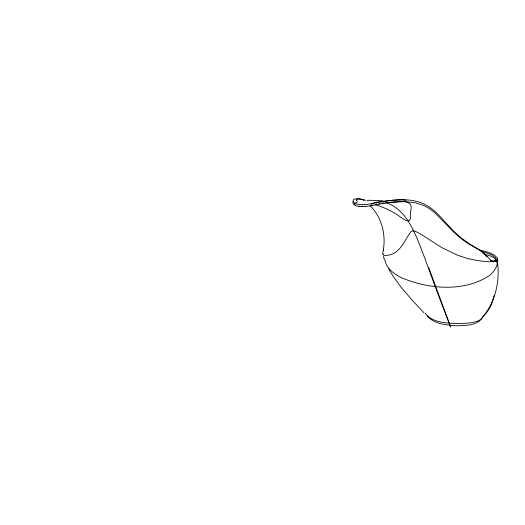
<?xml version="1.0" encoding="UTF-8"?>
<svg xmlns="http://www.w3.org/2000/svg" width="525" height="525" viewBox="0 0 525 525"><rect width="100%" height="100%" fill="white"/><g stroke="black" fill="none" stroke-linecap="round" stroke-linejoin="round"><path stroke-width="0.79" d="M357.315 201.751L356.77 202.506L355.064 203.234M497.031 264.134L497.123 260.236L495.593 260.17L495.771 261.194M362.867 199.874C360.045 198.201 349.67 197.873 354.342 202.939C353.666 205.728 356.344 205.99 358.385 206.24M495.541 260.361L495.561 261.181L497.05 260.328M497.063 260.439L497.162 261.995L497.411 257.959L494.189 254.953L488.348 252.322L479.778 249.979M383.303 250.432C380.933 256.587 385.455 255.865 389.957 254.815C398.016 252.906 402.668 245.018 406.553 238.37M383.309 250.386L383.467 249.191M383.499 248.935C385.822 233.592 381.34 216.536 370.04 205.636M483.558 315.702C480.257 323.039 469.908 322.593 463.089 323.636C450.653 323.21 433.355 324.194 425.027 313.13M497.346 263.327L497.319 263.445M494.025 295.7C492.378 302.971 489.576 310.439 483.814 315.466M383.217 254.461L383.519 254.093M482.462 317.546C477.113 326.137 464.71 325.467 455.766 325.776C445.902 324.962 434.155 324.004 427.291 315.998M406.875 237.792L410.845 231.774L412.519 230.816L414.54 230.921L419.882 233.586L442.076 247.774L457.741 255.294L467.768 258.589L478.078 260.695L489.32 261.87L495.502 261.227L491.118 260.781M353.023 201.495C352.137 202.657 353.988 205.058 355.176 204.967M495.534 260.249L494.189 260.905M371.759 203.569L377.377 201.968L391.932 200.294M372.573 205.026L369.882 205.99L365.308 206.482M482.751 316.877C495.613 301.842 500.476 279.786 497.123 260.236M361.102 206.692L362.48 206.069M354.802 203.319L357.709 204.402L364.928 204.711M365.17 204.698C384.156 201.692 404.303 195.805 422.973 203.543C434.621 208.543 442.221 219.22 450.772 228.067C458.85 237.293 469.199 243.941 479.732 249.992M376.025 204.061L376.661 203.949M378.873 203.595L380.008 203.431M381.819 203.188L384.09 202.912M385.429 202.762L388.94 202.394M389.793 202.315C397.943 202.191 415.019 197.873 410.445 211.654C410.137 214.574 411.698 218.183 409.323 220.533C406.35 221.845 403.469 218.728 401.041 217.481C393.264 211.582 384.326 207.414 375.014 204.593M392.136 200.281L401.349 199.907M491.728 261.286L493.684 261.66L490.809 260.321L487.233 256.436M365.059 206.496L359.737 206.371M382.784 200.799L368.038 200.235M497.168 260.203L495.639 260.157L496.105 259.199L495.607 257.834L492.233 255.242L487.331 253.155L481.123 251.383M402.38 199.933L406.081 200.281M495.574 260.216L497.096 260.282M358.568 206.253L359.507 206.351M365.873 200.294C363.923 199.94 354.71 197.321 356.678 200.609M367.224 200.622L367.92 200.799M484.135 254.002C488.27 255.511 493.598 256.259 496.25 260.144M363.188 199.986L364.153 200.333M386.019 202.453C408.962 210.86 416.371 237.195 424.666 257.801C433 280.987 441.689 304.041 450.634 326.996L428.774 267.697M490.914 260.676L490.521 260.433M480.657 250.786L468.753 244L461.377 238.842L453.397 231.748L435.113 213.012L429.24 208.477L423.57 205.413L415.262 202.794L405.11 201.6L390.147 202.315L371.858 205.544L371.569 203.726M480.664 250.793L487.187 256.384M479.765 250.012L483.479 252.952L486.813 256.561M423.813 312.651L412.197 300.221L401.474 287.674L393.75 277.193L388.644 268.957M356.757 200.701L357.053 201.101M497.424 259.192C498.94 263.793 494.76 271.058 490.133 275.087C464.402 292.563 428.551 289.183 401.107 277.613C393.743 273.833 385.777 267.862 384.72 259.035M383.348 256.403L384.064 258.891"/></g></svg>
